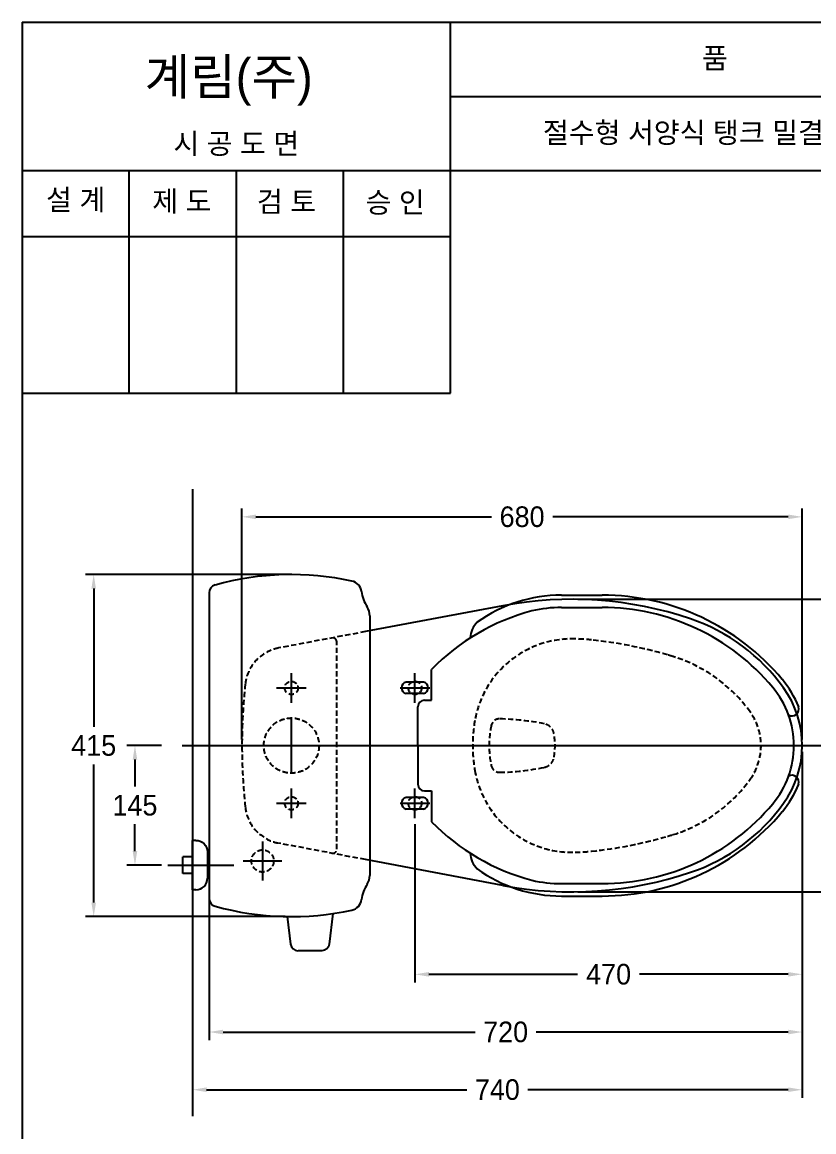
# Model space of a CAD drawing. Header units: millimetres. Extents: x 0 to 1800, y -67 to 2530.
# Drawn here: x 0 to 961, y 1184 to 2530 of the extents above; entities that cross this region are included whole.
import ezdxf
from ezdxf.enums import TextEntityAlignment as Align
from ezdxf.lldxf.tags import DXFTag

# ---------------------------------------------------------------- set-up
doc = ezdxf.new("R2010")
doc.units = ezdxf.units.MM
doc.linetypes.add('DASHED2', pattern=[9.525, 6.35, -3.175])
for name, color, linetype in [('TEXT', 7, 'Continuous'), ('내부선 및 부속', 4, 'Continuous'), ('도각라인', 255, 'Continuous'), ('외형선', 3, 'Continuous'), ('점선', 6, 'DASHED2'), ('중심선', 1, 'DASHED'), ('치수선', 7, 'Continuous')]:
    doc.layers.add(name, color=color, linetype=linetype)
doc.styles.add('____', font='')
doc.styles.add('타이틀', font='H2GTRM.TTF', dxfattribs={"height": 25})
doc.styles.get('____').set_extended_font_data('굴림')
tags = doc.linetypes.add('DASHDOT', pattern=[70, 31, -13, 13, -13]).pattern_tags.tags
tags[10:11] = [DXFTag(74, 4), DXFTag(75, 0), DXFTag(340, '0'), DXFTag(46, 0.0), DXFTag(50, 0.0), DXFTag(44, 0.0), DXFTag(45, 0.0)]
tags[8:9] = [DXFTag(74, 4), DXFTag(75, 0), DXFTag(340, '0'), DXFTag(46, 0.0), DXFTag(50, 0.0), DXFTag(44, 0.0), DXFTag(45, 0.0)]
tags[6:7] = [DXFTag(74, 4), DXFTag(75, 0), DXFTag(340, '0'), DXFTag(46, 0.0), DXFTag(50, 0.0), DXFTag(44, 0.0), DXFTag(45, 0.0)]
tags[4:5] = [DXFTag(74, 4), DXFTag(75, 0), DXFTag(340, '0'), DXFTag(46, 0.0), DXFTag(50, 0.0), DXFTag(44, 0.0), DXFTag(45, 0.0)]
tags = doc.linetypes.add('DASHED', pattern=[25.72, 12.86, -12.86]).pattern_tags.tags
tags[6:7] = [DXFTag(74, 4), DXFTag(75, 0), DXFTag(340, '0'), DXFTag(46, 0.0), DXFTag(50, 0.0), DXFTag(44, 0.0), DXFTag(45, 0.0)]
tags[4:5] = [DXFTag(74, 4), DXFTag(75, 0), DXFTag(340, '0'), DXFTag(46, 0.0), DXFTag(50, 0.0), DXFTag(44, 0.0), DXFTag(45, 0.0)]
doc.dimstyles.new('MSADIM', dxfattribs={"dimtxt": 33, "dimasz": 17, "dimexe": 10, "dimexo": 7.5, "dimgap": 10, "dimtad": 0, "dimtih": 1, "dimtoh": 1, "dimdec": 0, "dimzin": 1, "dimdsep": 46, "dimtxsty": '____', "dimcen": 11.25, "dimadec": 0, "dimazin": 0, "dimtfac": 1, "dimtdec": 0, "dimtix": 1, "dimtmove": 0, "dimatfit": 3, "dimfxl": 1, "dimtolj": 1, "dimtzin": 1, "dimarcsym": 0})

# ---------------------------------------------------------------- blocks, each defined once
blk = doc.blocks.new('*D3')
at = {"layer": '치수선', "color": 0, "linetype": 'Continuous', "lineweight": -2, "transparency": 16777216}
for p, q in [((946.8, 1644.9), (946.8, 1364.9)), ((476.8, 1556.9), (476.8, 1364.9)), ((493.8, 1374.9), (674.1, 1374.9)), ((929.8, 1374.9), (749.5, 1374.9))]:
    blk.add_line(p, q, dxfattribs=at)
at = {"layer": '치수선', "color": 0, "linetype": 'Continuous', "transparency": 16777216}
for points in [[(493.8, 1377.7), (493.8, 1372.1), (476.8, 1374.9)], [(929.8, 1377.7), (929.8, 1372.1), (946.8, 1374.9)]]:
    blk.add_solid(points, dxfattribs=at)
at = {"layer": '치수선', "color": 0, "linetype": 'Continuous', "transparency": 16777216, "insert": (711.8, 1374.9), "char_height": 25, "attachment_point": 5, "style": '____'}
blk.add_mtext('\\A1;470', dxfattribs=at)
blk = doc.blocks.new('*D4')
at = {"layer": '치수선', "color": 0, "linetype": 'Continuous', "lineweight": -2, "transparency": 16777216}
for p, q in [((169.3, 1652.4), (126.9, 1652.4)), ((136.9, 1635.4), (136.9, 1602.7)), ((136.9, 1524.4), (136.9, 1557)), ((169.3, 1507.4), (126.9, 1507.4))]:
    blk.add_line(p, q, dxfattribs=at)
at = {"layer": '치수선', "color": 0, "linetype": 'Continuous', "transparency": 16777216}
for points in [[(134.1, 1635.4), (139.7, 1635.4), (136.9, 1652.4)], [(134.1, 1524.4), (139.7, 1524.4), (136.9, 1507.4)]]:
    blk.add_solid(points, dxfattribs=at)
at = {"layer": '치수선', "color": 0, "linetype": 'Continuous', "transparency": 16777216, "insert": (136.9, 1579.9), "char_height": 25, "attachment_point": 5, "style": '____'}
blk.add_mtext('\\A1;145', dxfattribs=at)
blk = doc.blocks.new('*D5')
at = {"layer": '치수선', "color": 0, "linetype": 'Continuous', "lineweight": -2, "transparency": 16777216}
for p, q in [((946.8, 1644.9), (946.8, 1294.9)), ((226.8, 1568.7), (226.8, 1294.9)), ((243.8, 1304.9), (549.7, 1304.9)), ((929.8, 1304.9), (623.9, 1304.9))]:
    blk.add_line(p, q, dxfattribs=at)
at = {"layer": '치수선', "color": 0, "linetype": 'Continuous', "transparency": 16777216}
for points in [[(243.8, 1307.7), (243.8, 1302.1), (226.8, 1304.9)], [(929.8, 1307.7), (929.8, 1302.1), (946.8, 1304.9)]]:
    blk.add_solid(points, dxfattribs=at)
at = {"layer": '치수선', "color": 0, "linetype": 'Continuous', "transparency": 16777216, "insert": (586.8, 1304.9), "char_height": 25, "attachment_point": 5, "style": '____'}
blk.add_mtext('\\A1;720', dxfattribs=at)
blk = doc.blocks.new('*D6')
at = {"layer": '치수선', "color": 0, "linetype": 'Continuous', "lineweight": -2, "transparency": 16777216}
for p, q in [((946.8, 1644.9), (946.8, 1224.9)), ((206.8, 1265.2), (206.8, 1224.9)), ((223.8, 1234.9), (539.7, 1234.9)), ((929.8, 1234.9), (613.9, 1234.9))]:
    blk.add_line(p, q, dxfattribs=at)
at = {"layer": '치수선', "color": 0, "linetype": 'Continuous', "transparency": 16777216}
for points in [[(223.8, 1237.7), (223.8, 1232.1), (206.8, 1234.9)], [(929.8, 1237.7), (929.8, 1232.1), (946.8, 1234.9)]]:
    blk.add_solid(points, dxfattribs=at)
at = {"layer": '치수선', "color": 0, "linetype": 'Continuous', "transparency": 16777216, "insert": (576.8, 1234.9), "char_height": 25, "attachment_point": 5, "style": '____'}
blk.add_mtext('\\A1;740', dxfattribs=at)
blk = doc.blocks.new('*D10')
at = {"layer": '치수선', "color": 0, "linetype": 'Continuous', "lineweight": -2, "transparency": 16777216}
for p, q in [((674.3, 1829.9), (1058, 1829.9)), ((1048, 1812.9), (1048, 1675.2)), ((1048, 1491.9), (1048, 1629.6)), ((674.3, 1474.9), (1058, 1474.9))]:
    blk.add_line(p, q, dxfattribs=at)
at = {"layer": '치수선', "color": 0, "linetype": 'Continuous', "transparency": 16777216}
for points in [[(1045.2, 1812.9), (1050.9, 1812.9), (1048, 1829.9)], [(1045.2, 1491.9), (1050.9, 1491.9), (1048, 1474.9)]]:
    blk.add_solid(points, dxfattribs=at)
at = {"layer": '치수선', "color": 0, "linetype": 'Continuous', "transparency": 16777216, "insert": (1048, 1652.4), "char_height": 25, "attachment_point": 5, "style": '____'}
blk.add_mtext('\\A1;355', dxfattribs=at)
blk = doc.blocks.new('*D11')
at = {"layer": '치수선', "color": 0, "linetype": 'Continuous', "lineweight": -2, "transparency": 16777216}
for p, q in [((319.3, 1859.9), (76.8, 1859.9)), ((86.8, 1842.9), (86.8, 1675.2)), ((86.8, 1461.9), (86.8, 1629.5)), ((319.3, 1444.9), (76.8, 1444.9))]:
    blk.add_line(p, q, dxfattribs=at)
at = {"layer": '치수선', "color": 0, "linetype": 'Continuous', "transparency": 16777216}
for points in [[(84, 1842.9), (89.6, 1842.9), (86.8, 1859.9)], [(84, 1461.9), (89.6, 1461.9), (86.8, 1444.9)]]:
    blk.add_solid(points, dxfattribs=at)
at = {"layer": '치수선', "color": 0, "linetype": 'Continuous', "transparency": 16777216, "insert": (86.8, 1652.4), "char_height": 25, "attachment_point": 5, "style": '____'}
blk.add_mtext('\\A1;415', dxfattribs=at)
blk = doc.blocks.new('*D13')
at = {"layer": '치수선', "color": 0, "linetype": 'Continuous', "lineweight": -2, "transparency": 16777216}
for p, q in [((266.8, 1659.9), (266.8, 1939.9)), ((946.8, 1659.9), (946.8, 1939.9)), ((283.8, 1929.9), (569.5, 1929.9)), ((929.8, 1929.9), (644.1, 1929.9))]:
    blk.add_line(p, q, dxfattribs=at)
at = {"layer": '치수선', "color": 0, "linetype": 'Continuous', "transparency": 16777216}
for points in [[(283.8, 1932.7), (283.8, 1927.1), (266.8, 1929.9)], [(929.8, 1932.7), (929.8, 1927.1), (946.8, 1929.9)]]:
    blk.add_solid(points, dxfattribs=at)
at = {"layer": '치수선', "color": 0, "linetype": 'Continuous', "transparency": 16777216, "insert": (606.8, 1929.9), "char_height": 25, "attachment_point": 5, "style": '____'}
blk.add_mtext('\\A1;680', dxfattribs=at)

msp = doc.modelspace()

# ---------------------------------------------------------------- linework, layer by layer
at = {"layer": '내부선 및 부속', "linetype": 'Continuous'}
for p, q in [((654.7, 1834.9), (703.8, 1834.9)), ((654.7, 1819.9), (703.8, 1819.9)), ((496.8, 1707.5), (496.8, 1744.8)), ((487.2, 1729.4), (466, 1729.4)), ((487.2, 1715.4), (466, 1715.4)), ((480.3, 1652.4), (480.3, 1699.5)), ((488.3, 1707.5), (496.8, 1707.5)), ((480.3, 1652.4), (480.3, 1605.4)), ((487.2, 1589.4), (466, 1589.4)), ((488.3, 1597.4), (496.8, 1597.4)), ((496.8, 1597.4), (496.8, 1560)), ((487.2, 1575.4), (466, 1575.4)), ((210.8, 1537.4), (206.8, 1537.4)), ((224.8, 1523.4), (224.8, 1491.4)), ((194.8, 1497.1), (194.8, 1517.6)), ((206.8, 1517.6), (194.8, 1517.6)), ((226.8, 1517.6), (224.8, 1517.6)), ((206.8, 1497.1), (194.8, 1497.1)), ((226.8, 1497.1), (224.8, 1497.1)), ((654.7, 1484.9), (703.8, 1484.9)), ((210.8, 1477.4), (206.8, 1477.4)), ((654.7, 1469.9), (703.8, 1469.9)), ((321.5, 1444.9), (325.8, 1411.3)), ((377, 1448.6), (372.7, 1411.6)), ((363.8, 1403.6), (334.8, 1403.5))]:
    msp.add_line(p, q, dxfattribs=at)
at = {"layer": '내부선 및 부속', "linetype": 'Continuous', "flags": 128}
for points in [[(210.8, 1537.4, -0.414214), (224.8, 1523.4)], [(372.7, 1411.6, -0.379025), (363.8, 1403.6)]]:
    msp.add_lwpolyline(points, format="xyb", dxfattribs=at)
at = {"layer": '내부선 및 부속', "linetype": 'Continuous'}
for centre, radius, start, end in [((654.7, 1658.9), 176, 90, 125.5791), ((703.8, 1549.9), 285, 39.8384, 90), ((654.7, 1658.9), 161, 90, 102.9779), ((703.8, 1549.9), 270, 39.8384, 90), ((686.6, 1559.3), 265.3, 104.85, 135.6598), ((572.2, 1782), 28.3, 134.6943, 177.7522), ((467.7, 1722.4), 7.18, 103.3906, 256.6094), ((485.5, 1722.4), 7.18, 283.3906, 76.6094), ((826.7, 1652.4), 125, 22.0639, 39.8384), ((826.7, 1652.4), 110, 0, 39.8384), ((488.3, 1699.5), 8, 90, 180), ((934.4, 1696.9), 8.45, 239.8637, 16.7518), ((826.7, 1652.4), 110, 320.1616, 0), ((934.4, 1607.9), 8.45, 343.2482, 120.1363), ((488.3, 1605.4), 8, 180, 270), ((826.7, 1652.4), 125, 320.1616, 337.9361), ((467.7, 1582.4), 7.18, 103.3906, 256.6094), ((485.5, 1582.4), 7.18, 283.3906, 76.6094), ((703.8, 1754.9), 270, 270, 320.1616), ((703.8, 1754.9), 285, 270, 320.1616), ((686.6, 1745.5), 265.3, 224.3402, 255.15), ((572.2, 1522.9), 28.3, 182.2478, 225.3057), ((654.7, 1645.9), 176, 234.4209, 270), ((210.8, 1491.4), 14, 270, 360), ((654.7, 1645.9), 161, 257.0221, 270), ((334.7, 1412.5), 9, 187.3283, 270.36)]:
    msp.add_arc(centre, radius, start, end, dxfattribs=at)
at = {"layer": '도각라인', "color": 7}
for p, q in [((0, 2530), (1800, 2530)), ((0, 2530), (0, 0)), ((520, 2080), (520, 2530)), ((520, 2440), (1800, 2440)), ((0, 2350), (1800, 2350)), ((130, 2080), (130, 2350)), ((260, 2080), (260, 2350)), ((390, 2080), (390, 2350)), ((0, 2270), (520, 2270)), ((0, 2080), (520, 2080))]:
    msp.add_line(p, q, dxfattribs=at)
at = {"layer": '외형선', "linetype": 'Continuous'}
for p, q in [((206.8, 1963.4), (206.8, 1202.8)), ((206.8, 1477.4), (206.8, 1537.4)), ((207.5, 1507.4), (207.5, 1507.4))]:
    msp.add_line(p, q, dxfattribs=at)
at = {"layer": '외형선'}
for p, q in [((226.8, 1837.6), (226.8, 1467.2)), ((583.4, 1822.1), (416.8, 1790.7)), ((421.8, 1809.9), (421.8, 1494.9)), ((583.4, 1482.7), (416.8, 1514.1))]:
    msp.add_line(p, q, dxfattribs=at)
for centre, radius, start, end in [((326.8, 1514.9), 345, 77.7093, 105.5843), ((236.8, 1837.6), 10, 105.5843, 180), ((397, 1837.3), 15, 7.2491, 77.7093), ((456.6, 1844.9), 45, 187.2491, 212.5854), ((401.8, 1809.9), 20, 0, 32.5854), ((666.8, 1379.9), 450, 71.2704, 100.6794), ((737.4, 1588.2), 230, 35.6748, 71.2704), ((826.8, 1652.4), 120, 324.3147, 35.6853), ((737.4, 1716.5), 230, 288.7296, 324.3252), ((401.8, 1494.9), 20, 327.4146, 0), ((666.8, 1924.9), 450, 259.3206, 288.7296), ((456.6, 1459.9), 45, 147.4146, 172.7509), ((236.8, 1467.2), 10, 180, 254.4157), ((326.8, 1789.9), 345, 254.4157, 282.2907), ((397, 1467.5), 15, 282.2907, 352.7509)]:
    msp.add_arc(centre, radius, start, end, dxfattribs=at)
at = {"layer": '점선'}
for p, q in [((416.8, 1790.7), (311.2, 1770.8)), ((381.8, 1526.7), (381.8, 1778.1)), ((416.8, 1514.1), (311.2, 1534))]:
    msp.add_line(p, q, dxfattribs=at)
for centre, radius in [((326.8, 1722.4), 8), ((476.8, 1722.4), 8), ((326.8, 1652.4), 33.5), ((326.8, 1582.4), 8), ((476.8, 1582.4), 8), ((291.8, 1512.4), 13.5)]:
    msp.add_circle(centre, radius, dxfattribs=at)
for centre, radius, start, end in [((376.8, 1778.1), 5, 0, 100.6794), ((667.6, 1661.9), 120, 88.3541, 170.0378), ((663.5, 1517), 265, 84.0149, 88.3541), ((636.3, 1258.4), 525, 73.7429, 84.0149), ((320.5, 1721.6), 50, 100.6794, 173.8846), ((636.3, 1258.4), 525, 72.9618, 73.7429), ((737.4, 1588.2), 180, 35.6748, 72.9618), ((966.8, 1652.4), 700, 173.8846, 186.1154), ((579.2, 1674.8), 10, 88.7905, 167.6627), ((573, 1379.9), 305, 78.4991, 88.7905), ((826.8, 1652.4), 70, 324.3147, 35.6853), ((721.8, 1652.4), 175, 170.0378, 189.9622), ((681.8, 1652.4), 115, 167.6627, 192.3373), ((630.8, 1664.1), 15, 9.6035, 78.4991), ((561.8, 1652.4), 85, 350.3965, 9.6035), ((630.8, 1640.7), 15, 281.5009, 350.3965), ((667.6, 1642.9), 120, 189.9622, 271.6459), ((579.2, 1630), 10, 192.3373, 271.2095), ((573, 1924.9), 305, 271.2095, 281.5009), ((737.4, 1716.5), 180, 287.0382, 324.3252), ((320.5, 1583.2), 50, 186.1154, 259.3206), ((636.3, 2046.4), 525, 275.9851, 286.2571), ((636.3, 2046.4), 525, 286.2571, 287.0382), ((376.8, 1526.7), 5, 259.3206, 0), ((663.5, 1787.8), 265, 271.6459, 275.9851)]:
    msp.add_arc(centre, radius, start, end, dxfattribs=at)
at = {"layer": '중심선', "linetype": 'DASHDOT'}
for p, q in [((326.8, 1704.4), (326.8, 1740.4)), ((476.8, 1704.4), (476.8, 1740.4)), ((308.8, 1722.4), (344.8, 1722.4)), ((458.8, 1722.4), (494.8, 1722.4)), ((326.8, 1618.9), (326.8, 1685.9)), ((194.3, 1652.4), (1005.1, 1652.4)), ((326.8, 1564.4), (326.8, 1600.4)), ((476.8, 1564.4), (476.8, 1600.4)), ((308.8, 1582.4), (344.8, 1582.4)), ((458.8, 1582.4), (494.8, 1582.4)), ((291.8, 1535.9), (291.8, 1488.9)), ((268.3, 1512.4), (315.3, 1512.4)), ((176.8, 1507.4), (256.8, 1507.4))]:
    msp.add_line(p, q, dxfattribs=at)

# ---------------------------------------------------------------- texts
at = {"layer": 'TEXT', "style": '타이틀'}
msp.add_text('계림(주)', height=44, dxfattribs=at).set_placement((148.7, 2441.8))
for s, p in [('품             명', (915.7, 2486.4)), ('절수형 서양식 탱크 밀결형 사이펀 변기', (905.8, 2396)), ('시 공 도 면', (259.9, 2382.7)), ('설 계', (65, 2314.6)), ('제 도', (193.8, 2312.9)), ('검 토', (320.8, 2312.3)), ('승 인', (452.7, 2311.4))]:
    msp.add_text(s, height=25, dxfattribs=at).set_placement(p, align=Align.MIDDLE_CENTER)

# ---------------------------------------------------------------- dimensions: what is measured, and where the dimension line sits
at = {"layer": '치수선', "linetype": 'Continuous'}
for base, p2, picture, middle in [((266.8, 1929.9), (266.8, 1652.4), '*D13', (606.8, 1929.9)), ((206.8, 1234.9), (206.8, 1272.7), '*D6', (576.8, 1234.9)), ((226.8, 1304.9), (226.8, 1576.2), '*D5', (586.8, 1304.9)), ((476.8, 1374.9), (476.8, 1564.4), '*D3', (711.8, 1374.9))]:
    dim = msp.add_linear_dim(base=base, p1=(946.8, 1652.4), p2=p2, dimstyle='MSADIM', override={"dimtxt": 25}, dxfattribs=at)
    dim.commit()
    dim.dimension.update_dxf_attribs({"geometry": picture, "text_midpoint": middle})
for base, p1, p2, picture, middle in [((86.8, 1444.9), (326.8, 1859.9), (326.8, 1444.9), '*D11', (86.8, 1652.4)), ((1048, 1474.9), (666.8, 1829.9), (666.8, 1474.9), '*D10', (1048, 1652.4))]:
    dim = msp.add_linear_dim(base=base, p1=p1, p2=p2, angle=90, dimstyle='MSADIM', override={"dimtxt": 25}, dxfattribs=at)
    dim.commit()
    dim.dimension.update_dxf_attribs({"geometry": picture, "text_midpoint": middle})
dim = msp.add_linear_dim(base=(136.9, 1652.4), p1=(176.8, 1507.4), p2=(176.8, 1652.4), angle=90, dimstyle='MSADIM', override={"dimtxt": 25}, dxfattribs=at)
dim.commit()
dim.dimension.update_dxf_attribs({"geometry": '*D4', "text_midpoint": (136.9, 1579.9), "dimtype": 160})

doc.saveas('drawing.dxf')
